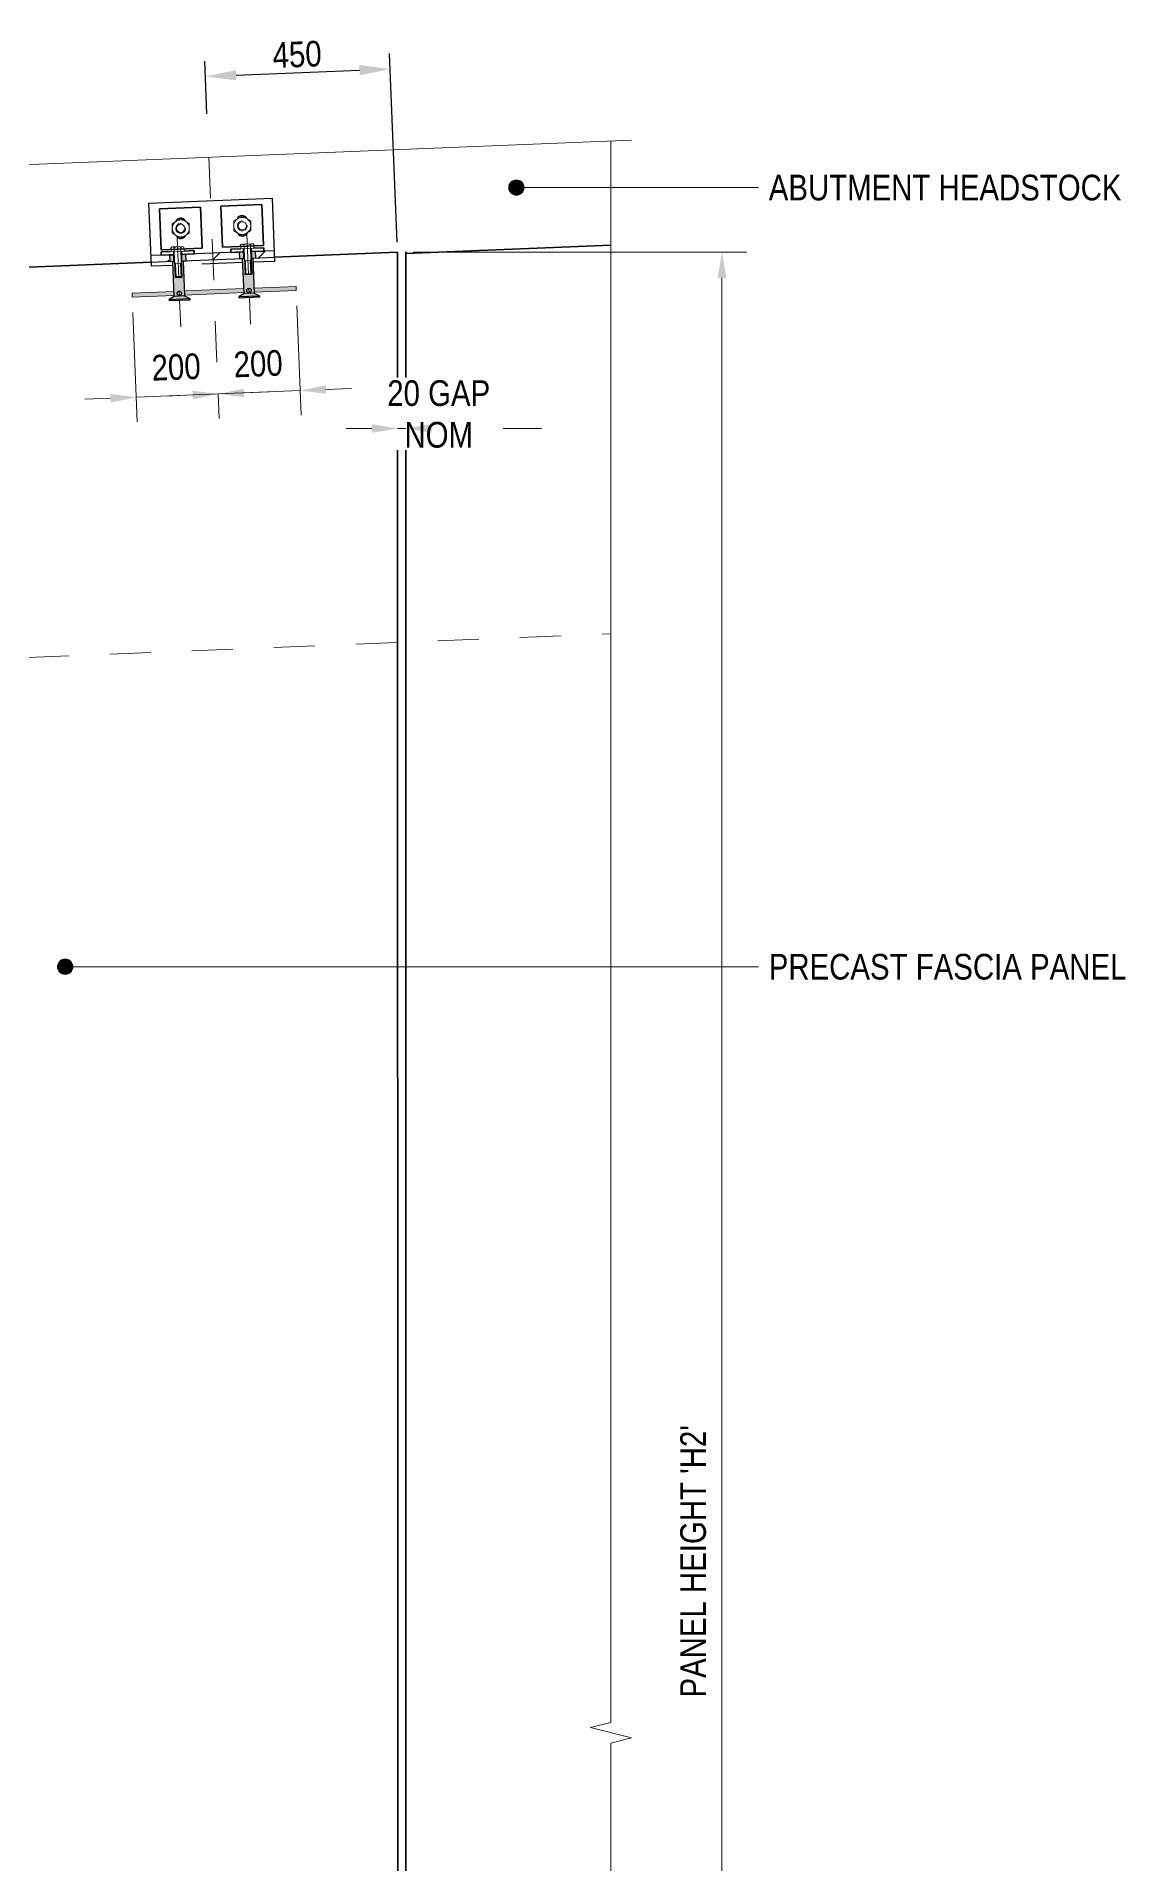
# Model space of a CAD drawing. Header units: metres. Extents: x 27.6 to 52.1, y -5.1 to 8.6.
# Drawn here: x 30.053 to 32.707, y 4.194 to 8.646 of the extents above; entities that cross this region are included whole.
import ezdxf

# ---------------------------------------------------------------- set-up
doc = ezdxf.new("R2010")
doc.units = ezdxf.units.M
doc.linetypes.add('JacobsCenter', pattern=[0.015, 0.009, -0.0015, 0.003, -0.0015])
doc.linetypes.add('JacobsDash', pattern=[0.0045, 0.003, -0.0015])
doc.layers.get('Defpoints').update_dxf_attribs({"color": 41})
for name, color, linetype, lineweight in [('A-ANNO-DIMS', 7, 'Continuous', 9), ('A-DETL', 7, 'Continuous', 13), ('A-DETL-GENF', 7, 'Continuous', 9), ('G-ANNO-TEXT', 7, 'Continuous', 9)]:
    doc.layers.add(name, color=color, linetype=linetype, lineweight=lineweight)
doc.styles.add('Arial Narrow', font='ARIALN.TTF', dxfattribs={"height": 0.0625})
doc.dimstyles.new('____ddd____', dxfattribs={"dimscale": 0.3048, "dimtxt": 0.063964, "dimasz": 0.246063, "dimexe": 0.123031, "dimexo": 0.082021, "dimgap": 0.04101, "dimtad": 1, "dimdec": 0, "dimlfac": 1000, "dimzin": 0, "dimdsep": 46, "dimtxsty": 'Arial Narrow', "dimsah": 1, "dimcen": 0.09, "dimaunit": 1, "dimadec": 4, "dimazin": 0, "dimtfac": 1, "dimtdec": 4, "dimtix": 1, "dimtmove": 0, "dimatfit": 3, "dimfxl": 1, "dimtvp": 1, "dimtolj": 1, "dimtzin": 0, "dimarcsym": 2})
doc.dimstyles.new('Dimension_Standard_O__mm_', dxfattribs={"dimscale": 0.3048, "dimtxt": 0.063964, "dimasz": 0.205052, "dimexe": 0.19685, "dimexo": 0.123031, "dimgap": 0.123031, "dimtad": 1, "dimdec": 0, "dimlfac": 1000, "dimzin": 0, "dimdsep": 46, "dimtxsty": 'Arial Narrow', "dimsah": 1, "dimcen": 0.09, "dimaunit": 1, "dimadec": 4, "dimazin": 0, "dimtfac": 1, "dimtdec": 4, "dimtix": 1, "dimtmove": 2, "dimatfit": 3, "dimfxl": 1, "dimtvp": 1, "dimtfill": 1, "dimtolj": 1, "dimtzin": 0, "dimlwd": 18, "dimlwe": 18, "dimarcsym": 2})
doc.dimstyles.new('Dimension_Standard_O__mm__1', dxfattribs={"dimscale": 0.3048, "dimtxt": 0.063964, "dimasz": 0.205052, "dimexe": 0.19685, "dimexo": 0.123031, "dimgap": 0.123031, "dimtad": 1, "dimdec": 0, "dimlfac": 1000, "dimzin": 0, "dimdsep": 46, "dimtxsty": 'Arial Narrow', "dimsah": 1, "dimcen": 0.09, "dimaunit": 1, "dimadec": 4, "dimazin": 0, "dimtfac": 1, "dimtdec": 4, "dimtix": 1, "dimtmove": 0, "dimatfit": 3, "dimfxl": 1, "dimtvp": 1, "dimtfill": 1, "dimtolj": 1, "dimtzin": 0, "dimlwd": 18, "dimlwe": 18, "dimarcsym": 2})

# ---------------------------------------------------------------- blocks, each defined once
blk = doc.blocks.new('BoltNutPlan - Nut-V1-DRG-2873196 - TYPICAL ELEVATION - PRECAST FASCIA PANEL')
at = {"layer": 'A-DETL-GENF', "lineweight": 13}
for p, q in [((0, 0.024), (-0.02076, 0.012)), ((-0.02076, 0.012), (-0.02076, -0.012)), ((0.02076, 0.012), (0, 0.024)), ((0.02076, -0.012), (0.02076, 0.012)), ((-0.02076, -0.012), (0, -0.024)), ((0, -0.024), (0.02076, -0.012))]:
    blk.add_line(p, q, dxfattribs=at)
at = {"layer": 'A-DETL-GENF'}
blk.add_circle((0, 0), 0.02076, dxfattribs=at)
at = {"layer": 'A-DETL-GENF', "lineweight": 13}
blk.add_circle((0, 0), 0.01, dxfattribs=at)
at = {"layer": 'A-DETL-GENF'}
blk.add_arc((0, 0), 0.012, 79.83728, 7.2827, dxfattribs=at)
blk = doc.blocks.new('BoltElevation - Bolt-6245653-DRG-2873196 - TYPICAL ELEVATION - PRECAST FASCIA PANEL')
at = {"layer": 'A-DETL-GENF', "lineweight": 13}
for p, q in [((-0.016, 0), (-0.016, 0.0091)), ((-0.016, 0), (0.016, 0)), ((-0.012, 0.0112), (0.012, 0.0112)), ((-0.008, 0), (-0.008, 0.0091)), ((0.008, 0), (0.008, 0.0091)), ((0.016, 0), (0.016, 0.0091))]:
    blk.add_line(p, q, dxfattribs=at)
at = {"layer": 'A-DETL-GENF'}
for p, q in [((-0.008, 0), (-0.008, -0.0613)), ((-0.006, -0.03), (-0.008, -0.0265)), ((-0.008, -0.03), (0.008, -0.03)), ((-0.006, -0.03), (-0.006, -0.0633)), ((0.006, -0.03), (0.008, -0.0265)), ((0.006, -0.03), (0.006, -0.0633)), ((0.008, -0.0613), (0.008, 0)), ((-0.008, -0.0613), (-0.006, -0.0633)), ((-0.008, -0.0613), (0.008, -0.0613)), ((-0.006, -0.0633), (0.006, -0.0633)), ((0.006, -0.0633), (0.008, -0.0613))]:
    blk.add_line(p, q, dxfattribs=at)
at = {"layer": 'A-DETL-GENF', "lineweight": 13}
for centre, radius, start, end in [((-0.012, 0.0064), 0.0048, 33.5573, 146.4427), ((0, -0.0048), 0.016, 60, 120), ((0.012, 0.0064), 0.0048, 33.5573, 146.3422)]:
    blk.add_arc(centre, radius, start, end, dxfattribs=at)
blk = doc.blocks.new('BREAK LINE - INPUT VIEW SCALE_R13 - Std Break-6245651-DRG-2873196 - TYPICAL ELEVATION - PRECAST FASCIA PANEL')
at = {"layer": 'A-DETL-GENF'}
for p, q in [((3.8666, -0.05), (3.8916, 0.05)), ((3.8916, 0.05), (3.9041, 0)), ((-0.0001, 0), (3.8541, 0)), ((3.8541, 0), (3.8666, -0.05)), ((3.9041, 0), (7.8081, 0))]:
    blk.add_line(p, q, dxfattribs=at)
blk = doc.blocks.new('BREAK LINE - INPUT VIEW SCALE_R13 - Std Break-8212801-DRG-2873196 - TYPICAL ELEVATION - PRECAST FASCIA PANEL')
at = {"layer": 'A-DETL-GENF'}
for p, q in [((1.6984, -0.05), (1.7234, 0.05)), ((1.7234, 0.05), (1.7359, 0)), ((-0.05, 0), (1.6859, 0)), ((1.6859, 0), (1.6984, -0.05)), ((1.7359, 0), (3.4718, 0))]:
    blk.add_line(p, q, dxfattribs=at)
blk = doc.blocks.new('DIMBLOCK3-DRG-2873196 - TYPICAL ELEVATION - PRECAST FASCIA PANEL')
at = {"layer": 'A-ANNO-DIMS', "color": 0, "lineweight": -2, "transparency": 16777216}
for p, q in [((30.931, 8.1455), (30.9125, 8.6046)), ((30.4677, 8.4576), (30.4625, 8.5864)), ((30.5389, 8.552), (30.8391, 8.5641))]:
    blk.add_line(p, q, dxfattribs=at)
at = {"layer": 'A-ANNO-DIMS', "color": 0, "transparency": 16777216}
for points in [[(30.5384, 8.5645), (30.5394, 8.5395), (30.464, 8.549)], [(30.8386, 8.5766), (30.8396, 8.5516), (30.914, 8.5671)]]:
    blk.add_solid(points, dxfattribs=at)
at = {"layer": 'Defpoints', "color": 0, "transparency": 16777216}
for p in [(30.914, 8.5671), (30.4687, 8.4326), (30.932, 8.1205)]:
    blk.add_point(p, dxfattribs=at)
at = {"layer": 'A-ANNO-DIMS', "color": 0, "transparency": 16777216, "insert": (30.6872, 8.6024), "char_height": 0.0625, "width": 0.142549, "attachment_point": 5, "rotation": 2.31, "style": 'Arial Narrow'}
blk.add_mtext('\\A1;450', dxfattribs=at)
blk = doc.blocks.new('DIMBLOCK4-DRG-2873196 - TYPICAL ELEVATION - PRECAST FASCIA PANEL')
at = {"layer": 'A-ANNO-DIMS', "color": 0, "lineweight": 18, "transparency": 16777216}
for p, q in [((30.8695, 7.6911), (30.807, 7.6911)), ((30.932, 7.6978), (30.932, 7.6311)), ((30.952, 7.6978), (30.952, 7.6311)), ((31.0145, 7.6911), (31.077, 7.6911))]:
    blk.add_line(p, q, dxfattribs=at)
at = {"layer": 'A-ANNO-DIMS', "color": 0, "lineweight": 18, "transparency": 16777216, "insert": (31.0321, 7.7261), "char_height": 0.0625, "width": 0.300937, "attachment_point": 5, "rotation": 0.0017, "line_spacing_factor": 0.974696, "style": 'Arial Narrow', "bg_fill": 3, "box_fill_scale": 1.1, "bg_fill_color": 256, "bg_fill_true_color": 13158600, "bg_fill_transparency": 0}
blk.add_mtext('\\A1;20 GAP\\PNOM', dxfattribs=at)
at = {"layer": 'A-ANNO-DIMS', "color": 0, "lineweight": 18, "transparency": 16777216}
blk.add_line((30.932, 7.6911), (30.952, 7.6911), dxfattribs=at)
at = {"layer": 'A-ANNO-DIMS', "color": 0, "transparency": 16777216}
for points in [[(30.8695, 7.7015), (30.8695, 7.6807), (30.932, 7.6911)], [(31.0145, 7.7015), (31.0145, 7.6807), (30.952, 7.6911)]]:
    blk.add_solid(points, dxfattribs=at)
at = {"layer": 'Defpoints', "color": 0, "transparency": 16777216}
for p in [(30.932, 7.7353), (30.952, 7.7353), (30.952, 7.6911)]:
    blk.add_point(p, dxfattribs=at)
blk = doc.blocks.new('DIMBLOCK8-DRG-2873196 - TYPICAL ELEVATION - PRECAST FASCIA PANEL')
at = {"layer": 'A-ANNO-DIMS', "color": 0, "lineweight": 18, "transparency": 16777216}
for p, q in [((30.287, 7.9736), (30.2978, 7.7073)), ((30.2329, 7.7647), (30.1704, 7.7622)), ((30.2953, 7.7672), (30.4952, 7.7753)), ((30.4952, 7.7756), (30.4976, 7.7153)), ((30.5576, 7.7778), (30.6201, 7.7803))]:
    blk.add_line(p, q, dxfattribs=at)
at = {"layer": 'A-ANNO-DIMS', "color": 0, "transparency": 16777216}
for points in [[(30.2325, 7.7751), (30.2333, 7.7543), (30.2953, 7.7672)], [(30.5572, 7.7882), (30.558, 7.7674), (30.4952, 7.7753)]]:
    blk.add_solid(points, dxfattribs=at)
at = {"layer": 'Defpoints', "color": 0, "transparency": 16777216}
for p in [(30.2855, 8.0111), (30.4952, 7.7753)]:
    blk.add_point(p, dxfattribs=at)
at = {"layer": 'A-ANNO-DIMS', "color": 0, "lineweight": 18, "transparency": 16777216, "insert": (30.3925, 7.8406), "char_height": 0.0625, "width": 0.142549, "attachment_point": 5, "rotation": 2.31, "style": 'Arial Narrow', "bg_fill": 3, "box_fill_scale": 1.1, "bg_fill_color": 256, "bg_fill_true_color": 13158600, "bg_fill_transparency": 0}
blk.add_mtext('\\A1;200', dxfattribs=at)
at = {"layer": 'Defpoints', "color": 0, "transparency": 16777216}
blk.add_point((30.4937, 7.8131), dxfattribs=at)
blk = doc.blocks.new('DIMBLOCK9-DRG-2873196 - TYPICAL ELEVATION - PRECAST FASCIA PANEL')
at = {"layer": 'A-ANNO-DIMS', "color": 0, "lineweight": 18, "transparency": 16777216}
for p, q in [((30.6867, 7.9898), (30.6974, 7.7234)), ((30.4327, 7.7728), (30.3703, 7.7702)), ((30.4952, 7.7753), (30.695, 7.7833)), ((30.4952, 7.7756), (30.4976, 7.7153)), ((30.7575, 7.7859), (30.8199, 7.7884))]:
    blk.add_line(p, q, dxfattribs=at)
at = {"layer": 'A-ANNO-DIMS', "color": 0, "transparency": 16777216}
for points in [[(30.757, 7.7963), (30.7579, 7.7755), (30.695, 7.7833)], [(30.4323, 7.7832), (30.4331, 7.7624), (30.4952, 7.7753)]]:
    blk.add_solid(points, dxfattribs=at)
at = {"layer": 'Defpoints', "color": 0, "transparency": 16777216}
for p in [(30.6852, 8.0272), (30.695, 7.7833)]:
    blk.add_point(p, dxfattribs=at)
at = {"layer": 'A-ANNO-DIMS', "color": 0, "lineweight": 18, "transparency": 16777216, "insert": (30.5923, 7.8487), "char_height": 0.0625, "width": 0.142549, "attachment_point": 5, "rotation": 2.31, "style": 'Arial Narrow', "bg_fill": 3, "box_fill_scale": 1.1, "bg_fill_color": 256, "bg_fill_true_color": 13158600, "bg_fill_transparency": 0}
blk.add_mtext('\\A1;200', dxfattribs=at)
at = {"layer": 'Defpoints', "color": 0, "transparency": 16777216}
blk.add_point((30.4937, 7.8131), dxfattribs=at)
blk = doc.blocks.new('DIMBLOCK11-DRG-2873196 - TYPICAL ELEVATION - PRECAST FASCIA PANEL')
at = {"layer": 'A-ANNO-DIMS', "color": 0, "lineweight": 18, "transparency": 16777216}
for p, q in [((30.9695, 8.1205), (31.7819, 8.1205)), ((31.7219, 1.8029), (31.7219, 8.058)), ((30.9696, 1.7404), (31.7819, 1.7404))]:
    blk.add_line(p, q, dxfattribs=at)
at = {"layer": 'A-ANNO-DIMS', "color": 0, "transparency": 16777216}
for points in [[(31.7114, 8.058), (31.7323, 8.058), (31.7219, 8.1205)], [(31.7114, 1.8029), (31.7323, 1.8029), (31.7219, 1.7404)]]:
    blk.add_solid(points, dxfattribs=at)
at = {"layer": 'Defpoints', "color": 0, "transparency": 16777216}
for p in [(30.932, 8.1205), (31.7219, 8.1205), (30.9321, 1.7404)]:
    blk.add_point(p, dxfattribs=at)
at = {"layer": 'A-ANNO-DIMS', "color": 0, "lineweight": 18, "transparency": 16777216, "insert": (31.652, 4.9305), "char_height": 0.0625, "width": 0.799251, "attachment_point": 5, "rotation": 90, "style": 'Arial Narrow', "bg_fill": 3, "box_fill_scale": 1.1, "bg_fill_color": 256, "bg_fill_true_color": 13158600, "bg_fill_transparency": 0}
blk.add_mtext("\\A1;PANEL HEIGHT 'H2'", dxfattribs=at)

msp = doc.modelspace()

# ---------------------------------------------------------------- hatches: boundary and pattern name
at = {"layer": 'A-DETL-GENF'}
h = msp.add_hatch(dxfattribs=at)
h.set_pattern_fill('FP_1', color=256, style=0, pattern_type=2)
h.set_pattern_definition([(45, (0, 0), (-0.053033, 0.053033), [])])
h.paths.add_polyline_path([(30.3321031, 8.096325), (30.3770665, 8.0981388), (30.3764216, 8.1141258), (30.3314582, 8.112312), (30.3320299, 8.0981388)])
h.paths.add_polyline_path([(30.417034, 8.0997511), (30.5469284, 8.1049909), (30.5462835, 8.1209779), (30.4163891, 8.1157381), (30.4164542, 8.1141258)])
h.paths.add_polyline_path([(30.5868959, 8.1066032), (30.6318593, 8.108417), (30.6312144, 8.124404), (30.586251, 8.1225902), (30.586316, 8.1209779)])
at = {"layer": 'A-DETL-GENF', "true_color": 0xffffff}
h = msp.add_hatch(color=7, dxfattribs=at)
h.paths.add_polyline_path([(30.3770665, 8.0981388), (30.3890568, 8.0986225), (30.3884119, 8.1146095), (30.3764216, 8.1141258), (30.3770544, 8.0984393)])
h.paths.add_polyline_path([(30.4050438, 8.0992674), (30.417034, 8.0997511), (30.4163891, 8.1157381), (30.4043989, 8.1152544), (30.4050365, 8.0994476)])
h.paths.add_polyline_path([(30.5469284, 8.1049909), (30.5589186, 8.1054746), (30.5582737, 8.1214616), (30.5462835, 8.1209779), (30.5469161, 8.1052964)])
h.paths.add_polyline_path([(30.5749056, 8.1061195), (30.5868959, 8.1066032), (30.586251, 8.1225902), (30.5742607, 8.1221065), (30.5748982, 8.1063047)])
h = msp.add_hatch(color=7, dxfattribs=at)
h.paths.add_polyline_path([(30.5459008, 8.0088785), (30.5958477, 8.0110972), (30.5957147, 8.0143919), (30.5829461, 8.0208208), (30.5794952, 8.1063046), (30.5749056, 8.1061194), (30.576151, 8.0685676), (30.5744759, 8.0667679), (30.5625012, 8.0662848), (30.5604222, 8.0682026), (30.5589187, 8.105474), (30.5545177, 8.1052964), (30.5579685, 8.0198125), (30.5457596, 8.0123753), (30.5458112, 8.0110972)])
h.paths.add_polyline_path([(30.5701725, 8.0218715), (30.5687491, 8.0220589), (30.5674228, 8.0226083), (30.5662838, 8.0234823), (30.5654098, 8.0246213), (30.5648604, 8.0259477), (30.564673, 8.027371), (30.5648604, 8.0287944), (30.5654098, 8.0301208), (30.5662838, 8.0312598), (30.5683652, 8.0325242), (30.5687491, 8.0326832), (30.5701725, 8.0328706), (30.5716588, 8.0326571), (30.5729223, 8.0321338), (30.5740613, 8.0312598), (30.5749353, 8.0301208), (30.5754847, 8.0287944), (30.5756721, 8.027371), (30.5754847, 8.0259477), (30.5749353, 8.0246213), (30.5740613, 8.0234823), (30.5729223, 8.0226083), (30.5715959, 8.0220589)])
h = msp.add_hatch(color=7, dxfattribs=at)
h.paths.add_polyline_path([(30.3760391, 8.0020214), (30.4259942, 8.004038), (30.4258531, 8.0075349), (30.4130844, 8.0139638), (30.4096336, 8.0994476), (30.405044, 8.0992624), (30.4062894, 8.0617106), (30.4046142, 8.0599108), (30.3926395, 8.0594278), (30.3905605, 8.0613455), (30.389057, 8.098617), (30.384656, 8.0984393), (30.3881069, 8.0129555), (30.375898, 8.0055183)])
h.paths.add_polyline_path([(30.4003109, 8.0150145), (30.3988875, 8.0152019), (30.3975611, 8.0157513), (30.3964221, 8.0166252), (30.3955481, 8.0177642), (30.3949987, 8.0190906), (30.3948113, 8.020514), (30.3949987, 8.0219374), (30.3955481, 8.0232638), (30.3964221, 8.0244028), (30.3985036, 8.0256671), (30.3988875, 8.0258261), (30.4003109, 8.0260135), (30.4017972, 8.0258001), (30.4030606, 8.0252767), (30.4041996, 8.0244028), (30.4050736, 8.0232638), (30.405623, 8.0219374), (30.4058104, 8.020514), (30.405623, 8.0190906), (30.4050736, 8.0177642), (30.4041996, 8.0166252), (30.4030606, 8.0157513), (30.4017343, 8.0152019)])
h = msp.add_hatch(color=7, dxfattribs=at)
h.paths.add_polyline_path([(30.2855005, 8.0110972), (30.3880148, 8.0152356), (30.3876115, 8.0252274), (30.2850974, 8.0210891)])
h.paths.add_polyline_path([(30.3978478, 8.0156325), (30.4031868, 8.015848), (30.4041996, 8.0166252), (30.4050736, 8.0177642), (30.405623, 8.0190906), (30.4058104, 8.020514), (30.405623, 8.0219374), (30.4050736, 8.0232638), (30.4041996, 8.0244028), (30.4030606, 8.0252767), (30.4017343, 8.0257975), (30.3985036, 8.0256671), (30.3975611, 8.0252767), (30.3964221, 8.0244028), (30.3955481, 8.0232638), (30.3949987, 8.0219374), (30.3948113, 8.020514), (30.3949987, 8.0190906), (30.3955481, 8.0177642), (30.3964221, 8.0166252), (30.3975611, 8.0157513)])
h.paths.add_polyline_path([(30.4129924, 8.0162439), (30.5578765, 8.0220926), (30.5574731, 8.0320845), (30.412589, 8.0262357), (30.412977, 8.0166252)])
h.paths.add_polyline_path([(30.5677095, 8.0224896), (30.5730484, 8.0227051), (30.5740613, 8.0234823), (30.5749353, 8.0246213), (30.5754847, 8.0259477), (30.5756721, 8.027371), (30.5754847, 8.0287944), (30.5749353, 8.0301208), (30.5740613, 8.0312598), (30.5729223, 8.0321338), (30.5715959, 8.0326546), (30.5683652, 8.0325242), (30.5674228, 8.0321338), (30.5662838, 8.0312598), (30.5654098, 8.0301208), (30.5648604, 8.0287944), (30.564673, 8.027371), (30.5648604, 8.0259477), (30.5654098, 8.0246213), (30.5662838, 8.0234823), (30.5674228, 8.0226083)])
h.paths.add_polyline_path([(30.582854, 8.0231009), (30.6851693, 8.027371), (30.6847719, 8.0372233), (30.5824507, 8.0330928), (30.5828386, 8.0234823)])
at = {"layer": 'G-ANNO-TEXT'}
h = msp.add_hatch(color=256, dxfattribs=at)
edge = h.paths.add_edge_path()
edge.add_arc((31.221224, 8.2782725), 0.01875, 0, 360)
h = msp.add_hatch(color=256, dxfattribs=at)
edge = h.paths.add_edge_path()
edge.add_arc((30.1222658, 6.3794688), 0.01875, 0, 360)

# ---------------------------------------------------------------- linework, layer by layer
at = {"layer": 'A-DETL', "linetype": 'JacobsCenter', "lineweight": 9}
for p, q in [((30.4719017, 8.352239), (30.493651, 7.8130798)), ((30.3947404, 8.158504), (30.395725, 8.1341152)), ((30.3947406, 8.158499), (30.4036145, 7.9386781)), ((30.5646123, 8.1651071), (30.5655866, 8.1409722)), ((30.5646123, 8.1651071), (30.5734761, 7.9455351)), ((30.40009, 8.0259845), (30.4005317, 8.0150435)), ((30.5699517, 8.0328415), (30.5703934, 8.0219006)), ((30.4010167, 8.0030297), (30.4036143, 7.938683)), ((30.5708783, 8.0098868), (30.5734759, 7.9455401))]:
    msp.add_line(p, q, dxfattribs=at)
at = {"layer": 'A-DETL', "lineweight": 25}
for p, q in [((30.326297, 8.2402564), (30.6260532, 8.2523483)), ((30.3325062, 8.0863332), (30.326297, 8.2402564)), ((30.6260532, 8.2523483), (30.6322624, 8.0984251)), ((30.3884119, 8.1146095), (30.3314582, 8.112312)), ((30.3884119, 8.1146095), (30.3764216, 8.1141258)), ((30.3764216, 8.1141258), (30.3770665, 8.0981388)), ((30.5582737, 8.1214616), (30.4043989, 8.1152544)), ((30.4163891, 8.1157381), (30.4043989, 8.1152544)), ((30.4096336, 8.0994526), (30.5545177, 8.1052971)), ((30.417034, 8.0997511), (30.4163891, 8.1157381)), ((30.5582737, 8.1214616), (30.5462835, 8.1209779)), ((30.5462835, 8.1209779), (30.5469284, 8.1049909)), ((30.5469284, 8.1049909), (30.5545177, 8.1052971)), ((30.5545177, 8.1052964), (30.5589187, 8.105474)), ((30.5579685, 8.0198125), (30.5545177, 8.1052964)), ((30.6312144, 8.124404), (30.5742607, 8.1221065)), ((30.586251, 8.1225902), (30.5742607, 8.1221065)), ((30.5749056, 8.1061194), (30.5794952, 8.1063047)), ((30.5749983, 8.1061232), (30.5766116, 8.0661591)), ((30.5794952, 8.1063046), (30.6318593, 8.108417)), ((30.5794952, 8.1063046), (30.5868959, 8.1066032)), ((30.5794952, 8.1063047), (30.5829461, 8.0208208)), ((30.5868959, 8.1066032), (30.586251, 8.1225902)), ((30.3321031, 8.096325), (30.384656, 8.098445)), ((30.3770665, 8.0981388), (30.384656, 8.098445)), ((30.384656, 8.0984393), (30.389057, 8.098617)), ((30.3881069, 8.0129555), (30.384656, 8.0984393)), ((30.3907596, 8.0586565), (30.3906545, 8.0612588)), ((30.40675, 8.059302), (30.3907596, 8.0586565)), ((30.405044, 8.0992624), (30.4096336, 8.0994476)), ((30.4051367, 8.0992661), (30.40675, 8.059302)), ((30.4096336, 8.0994526), (30.417034, 8.0997511)), ((30.4096336, 8.0994476), (30.4130844, 8.0139638)), ((30.5606212, 8.0655136), (30.5605162, 8.0681159)), ((30.5766116, 8.0661591), (30.5606212, 8.0655136)), ((30.4130844, 8.0139638), (30.3881069, 8.0129555)), ((30.4130844, 8.0139638), (30.4258531, 8.0075349)), ((30.5579685, 8.0198125), (30.5457596, 8.0123753)), ((30.5457596, 8.0123753), (30.5957147, 8.0143919)), ((30.5829461, 8.0208208), (30.5579685, 8.0198125)), ((30.5829461, 8.0208208), (30.5957147, 8.0143919)), ((30.5957147, 8.0143919), (30.5958559, 8.0108951)), ((30.3881069, 8.0129555), (30.375898, 8.0055183)), ((30.375898, 8.0055183), (30.4258531, 8.0075349)), ((30.3760391, 8.0020214), (30.375898, 8.0055183)), ((30.4259942, 8.004038), (30.3760391, 8.0020214)), ((30.4258531, 8.0075349), (30.4259942, 8.004038)), ((30.5459008, 8.0088785), (30.5457596, 8.0123753)), ((30.5958559, 8.0108951), (30.5459008, 8.0088785))]:
    msp.add_line(p, q, dxfattribs=at)
at = {"layer": 'A-DETL', "lineweight": 35}
for p, q in [((30.601658, 8.2368524), (30.5017393, 8.2328218)), ((30.601658, 8.2368524), (30.6056886, 8.1369337)), ((30.4517801, 8.2308021), (30.3518613, 8.2267714)), ((30.3518613, 8.2267714), (30.355892, 8.1268527)), ((30.4517801, 8.2308021), (30.4558107, 8.1308833)), ((30.5017393, 8.2328218), (30.5057699, 8.132903)), ((30.355892, 8.1268527), (30.4558107, 8.1308833)), ((30.3559813, 8.1213028), (30.3800961, 8.1222756)), ((30.3563037, 8.1133093), (30.3559813, 8.1213028)), ((30.3563035, 8.1133143), (30.3884119, 8.1146095)), ((30.3563037, 8.1133093), (30.3884121, 8.1146045)), ((30.4043989, 8.1152544), (30.4365073, 8.1165496)), ((30.4043991, 8.1152495), (30.4365075, 8.1165447)), ((30.4120701, 8.1235654), (30.436185, 8.1245382)), ((30.436185, 8.1245382), (30.4365075, 8.1165447)), ((30.5057699, 8.132903), (30.6056886, 8.1369337)), ((30.5258429, 8.1281599), (30.5499578, 8.1291326)), ((30.5261654, 8.1201664), (30.5258429, 8.1281599)), ((30.5261654, 8.1201664), (30.5582737, 8.1214616)), ((30.5742607, 8.1221065), (30.6063691, 8.1234017)), ((30.5819318, 8.1304224), (30.6060467, 8.1313952)), ((30.6060467, 8.1313952), (30.6063691, 8.1234017)), ((30.9320088, 8.1205248), (30.6318593, 8.108417)), ((30.9320088, 8.1205248), (30.9321979, 1.8904993)), ((30.9520088, 8.1213315), (30.9521979, 1.8896925)), ((31.4516025, 8.1375511), (30.9520089, 8.1173979)), ((30.3321031, 8.096325), (29.1520628, 8.0487231))]:
    msp.add_line(p, q, dxfattribs=at)
at = {"layer": 'A-DETL', "lineweight": 9}
for p, q in [((30.3860902, 8.1225174), (30.3864342, 8.0985111)), ((30.4060552, 8.1233228), (30.4068227, 8.0993342)), ((30.5559518, 8.1293744), (30.5562958, 8.1053682)), ((30.5759169, 8.1301798), (30.5766843, 8.1061912))]:
    msp.add_line(p, q, dxfattribs=at)
at = {"layer": 'A-DETL', "linetype": 'JacobsDash', "lineweight": 25}
for p, q in [((30.3850592, 8.0884531), (30.3325062, 8.0863332)), ((30.554921, 8.0953052), (30.4100367, 8.0894607)), ((30.6322624, 8.0984251), (30.5798986, 8.0963128))]:
    msp.add_line(p, q, dxfattribs=at)
at = {"layer": 'A-DETL'}
for p, q in [((30.3876115, 8.0252274), (30.2850974, 8.0210891)), ((30.2850974, 8.0210891), (30.2855005, 8.0110972)), ((30.2855005, 8.0110972), (30.3880148, 8.0152356)), ((30.3978478, 8.0156325), (30.4031868, 8.015848)), ((30.4017343, 8.0257975), (30.3985036, 8.0256671)), ((30.5574731, 8.0320845), (30.412589, 8.0262357)), ((30.4129924, 8.0162439), (30.5578765, 8.0220926)), ((30.5677095, 8.0224896), (30.5730484, 8.0227051)), ((30.5715959, 8.0326546), (30.5683652, 8.0325242)), ((30.6847719, 8.0372233), (30.5824507, 8.0330928)), ((30.582854, 8.0231009), (30.6851749, 8.0272314)), ((30.6851749, 8.0272314), (30.6847719, 8.0372233))]:
    msp.add_line(p, q, dxfattribs=at)
at = {"layer": 'A-DETL', "lineweight": 18}
msp.add_line((30.9427542, 7.6910457), (31.2827542, 7.6910457), dxfattribs=at)
at = {"layer": 'A-DETL', "linetype": 'JacobsDash', "lineweight": 9}
msp.add_line((28.0325971, 7.0527921), (31.4516025, 7.1907121), dxfattribs=at)
at = {"layer": 'A-DETL', "lineweight": 25}
for centre in [(30.4003109, 8.020514), (30.5701725, 8.027371)]:
    msp.add_circle(centre, 0.0054995, dxfattribs=at)
for centre, start, end in [((30.4033522, 8.190822), 92.3100146, 157.3777016), ((30.4033522, 8.190822), 26.5565584, 92.3100146), ((30.5532303, 8.196868), 92.3100146, 157.3777016), ((30.5532303, 8.196868), 26.5565584, 92.3100146), ((30.4043195, 8.1668415), 206.5565584, 272.3100146), ((30.4043195, 8.1668415), 272.3100146, 337.3777016), ((30.5541976, 8.1728875), 206.5565584, 272.3100146), ((30.5541976, 8.1728875), 272.3100146, 337.3777016)]:
    msp.add_arc(centre, 0.013, start, end, dxfattribs=at)
at = {"layer": 'G-ANNO-TEXT'}
for p, q in [((31.221224, 8.2782725), (31.8108111, 8.2782725)), ((30.1222658, 6.3794688), (31.8108111, 6.3794688))]:
    msp.add_line(p, q, dxfattribs=at)
for centre in [(31.221224, 8.2782725), (30.1222658, 6.3794688)]:
    msp.add_circle(centre, 0.01875, dxfattribs=at)

# ---------------------------------------------------------------- block references
at = {"layer": 'A-DETL-GENF'}
for name, p, rotation in [('BREAK LINE - INPUT VIEW SCALE_R13 - Std Break-8212801-DRG-2873196 - TYPICAL ELEVATION - PRECAST FASCIA PANEL', (28.0325971, 8.2537681), 2.311684767109364), ('BREAK LINE - INPUT VIEW SCALE_R13 - Std Break-6245651-DRG-2873196 - TYPICAL ELEVATION - PRECAST FASCIA PANEL', (31.4516025, 8.3916881), 270.0000000000001), ('BoltElevation - Bolt-6245653-DRG-2873196 - TYPICAL ELEVATION - PRECAST FASCIA PANEL', (30.3960831, 8.1229205), 2.310014554391553), ('BoltElevation - Bolt-6245653-DRG-2873196 - TYPICAL ELEVATION - PRECAST FASCIA PANEL', (30.5659448, 8.1297775), 2.310014554391553)]:
    msp.add_blockref(name, p, dxfattribs=dict(at, rotation=rotation))
for p in [(30.4038359, 8.1788318), (30.553714, 8.1848777)]:
    msp.add_blockref('BoltNutPlan - Nut-V1-DRG-2873196 - TYPICAL ELEVATION - PRECAST FASCIA PANEL', p, dxfattribs=at)

# ---------------------------------------------------------------- texts
at = {"layer": 'G-ANNO-TEXT', "char_height": 0.0625, "attachment_point": 1, "style": 'Arial Narrow', "bg_fill": 3, "box_fill_scale": 1, "bg_fill_color": 256, "bg_fill_transparency": 0}
for s, insert in [('ABUTMENT HEADSTOCK', (31.8358111, 8.3095225)), ('PRECAST FASCIA PANEL', (31.8358111, 6.4107188))]:
    msp.add_mtext(s, dxfattribs=dict(at, insert=insert))

# ---------------------------------------------------------------- dimensions: what is measured, and where the dimension line sits
at = {"layer": 'A-ANNO-DIMS'}
dim = msp.add_linear_dim(base=(30.9139939, 8.5671106), p1=(30.468661, 8.432576), p2=(30.9320088, 8.1205248), angle=2.3100146, dimstyle='____ddd____', override={"dimpost": '<>', "dimfxl": 0.55863}, dxfattribs=at)
dim.commit()
dim.dimension.update_dxf_attribs({"geometry": 'DIMBLOCK3-DRG-2873196 - TYPICAL ELEVATION - PRECAST FASCIA PANEL', "text_midpoint": (30.6871901, 8.6024085)})

# ---------------------------------------------------------------- next in the draw order: dimensions: what is measured, and where the dimension line sits
at = {"layer": 'A-ANNO-DIMS', "lineweight": 18}
dim = msp.add_linear_dim(base=(30.4951759, 7.775278), p1=(30.2855005, 8.0110972), p2=(30.493651, 7.8130798), angle=2.3100146, dimstyle='Dimension_Standard_O__mm__1', override={"dimpost": '<>', "dimfxl": 0.287293}, dxfattribs=at)
dim.commit()
dim.dimension.update_dxf_attribs({"geometry": 'DIMBLOCK8-DRG-2873196 - TYPICAL ELEVATION - PRECAST FASCIA PANEL', "text_midpoint": (30.3924595, 7.8406018)})
dim = msp.add_linear_dim(base=(30.9520218, 7.6911057), p1=(30.9320205, 7.7352992), p2=(30.9520205, 7.7352998), angle=0.0017385, text='20 GAP\\XNOM', dimstyle='Dimension_Standard_O__mm_', override={"dimpost": '<>', "dimfxl": 0.02}, dxfattribs=at)
dim.commit()
dim.dimension.update_dxf_attribs({"geometry": 'DIMBLOCK4-DRG-2873196 - TYPICAL ELEVATION - PRECAST FASCIA PANEL', "text_midpoint": (31.0320557, 7.7260503), "dimtype": 160, "text_rotation": 0.0017385})

# ---------------------------------------------------------------- next in the draw order: dimensions: what is measured, and where the dimension line sits
dim = msp.add_linear_dim(base=(31.7218525, 8.1205248), p1=(30.9321023, 1.7403811), p2=(30.9320088, 8.1205248), angle=90, text="PANEL HEIGHT 'H2'", dimstyle='Dimension_Standard_O__mm__1', override={"dimpost": '<>', "dimfxl": 6.380144}, dxfattribs=at)
dim.commit()
dim.dimension.update_dxf_attribs({"geometry": 'DIMBLOCK11-DRG-2873196 - TYPICAL ELEVATION - PRECAST FASCIA PANEL', "text_midpoint": (31.6520153, 4.9304529)})
dim = msp.add_linear_dim(base=(30.6950134, 7.7833393), p1=(30.493651, 7.8130798), p2=(30.6851749, 8.0272314), angle=2.3100146, dimstyle='Dimension_Standard_O__mm__1', override={"dimpost": '<>', "dimfxl": 0.287302}, dxfattribs=at)
dim.commit()
dim.dimension.update_dxf_attribs({"geometry": 'DIMBLOCK9-DRG-2873196 - TYPICAL ELEVATION - PRECAST FASCIA PANEL', "text_midpoint": (30.5922969, 7.848663)})

doc.saveas('drawing.dxf')
